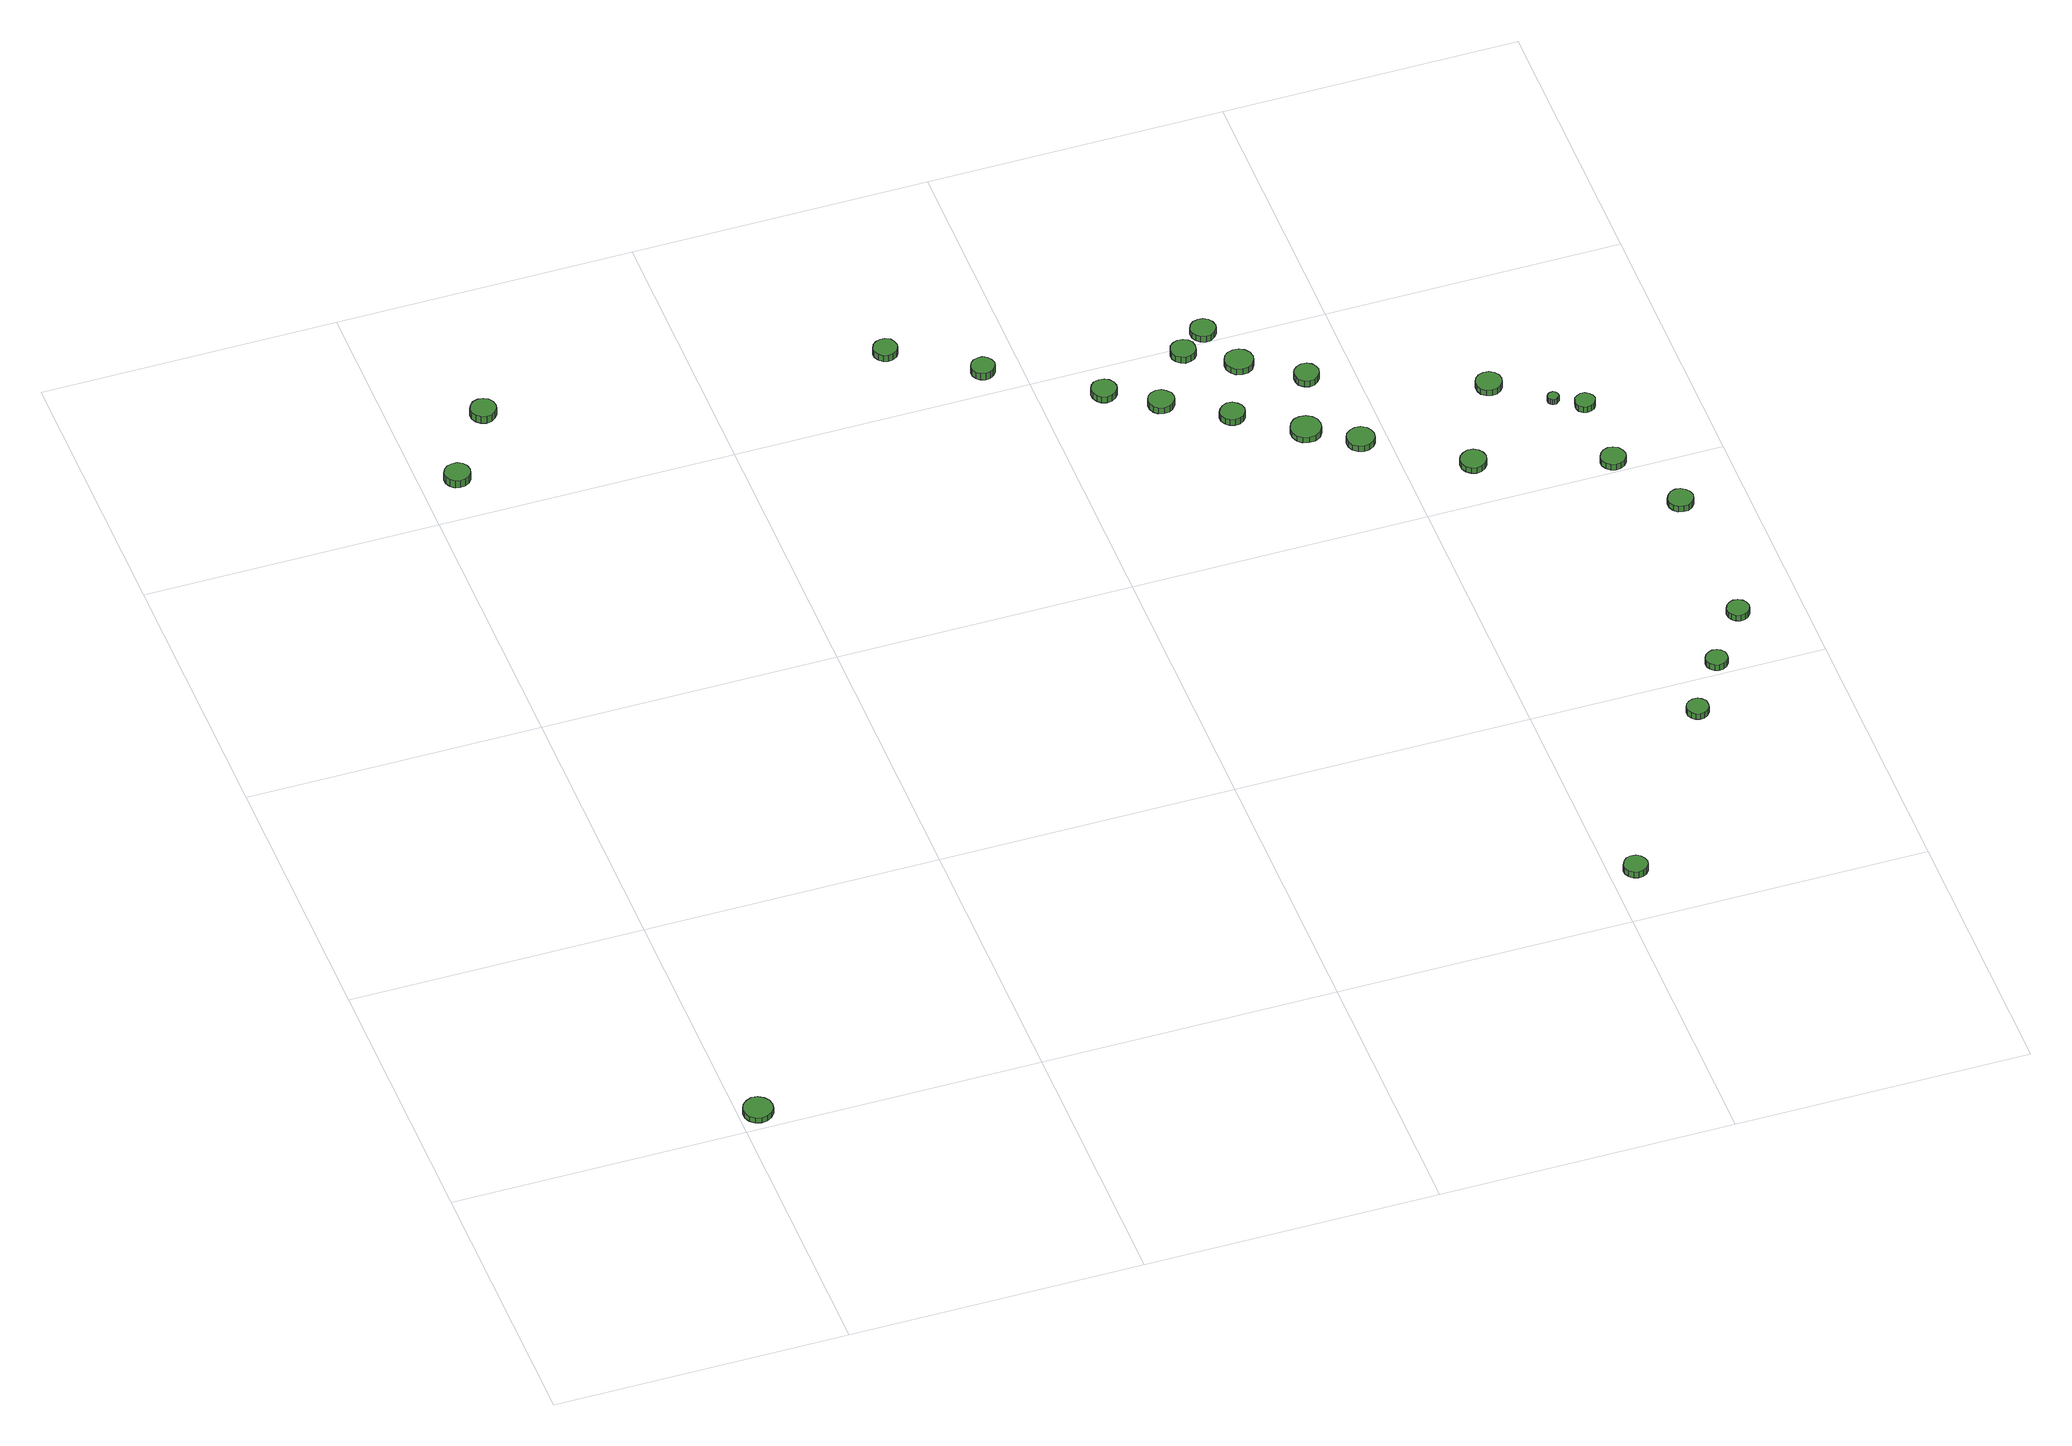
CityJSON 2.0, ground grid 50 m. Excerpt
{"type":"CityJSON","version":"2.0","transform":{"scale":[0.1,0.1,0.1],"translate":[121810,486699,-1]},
"CityObjects":{
"tree1":{"type":"SolitaryVegetationObject","attributes":{"function":"something"},"geometry":[{"type":"MultiSurface","lod":"1","boundaries":[[[0,1,2,3,4,5,6,7,8,9,10,11,12,13,14]],[[15,16,17,18,19,20,21,22,23,24,25,26,27,28,29]],[[0,29,28,1]],[[1,28,27,2]],[[2,27,26,3]],[[3,26,25,4]],[[4,25,24,5]],[[5,24,23,6]],[[6,23,22,7]],[[7,22,21,8]],[[8,21,20,9]],[[9,20,19,10]],[[10,19,18,11]],[[11,18,17,12]],[[12,17,16,13]],[[13,16,15,14]],[[14,15,29,0]]]}]},
"tree2":{"type":"SolitaryVegetationObject","attributes":{"function":"something"},"geometry":[{"type":"MultiSurface","lod":"1","boundaries":[[[30,31,32,33,34,35,36,37,38,39,40,41,42,43,44]],[[45,46,47,48,49,50,51,52,53,54,55,56,57,58,59]],[[30,59,58,31]],[[31,58,57,32]],[[32,57,56,33]],[[33,56,55,34]],[[34,55,54,35]],[[35,54,53,36]],[[36,53,52,37]],[[37,52,51,38]],[[38,51,50,39]],[[39,50,49,40]],[[40,49,48,41]],[[41,48,47,42]],[[42,47,46,43]],[[43,46,45,44]],[[44,45,59,30]]]}]},
"tree3":{"type":"SolitaryVegetationObject","attributes":{"function":"something"},"geometry":[{"type":"MultiSurface","lod":"1","boundaries":[[[60,61,62,63,64,65,66,67,68,69,70,71,72,73,74]],[[75,76,77,78,79,80,81,82,83,84,85,86,87,88,89]],[[60,89,88,61]],[[61,88,87,62]],[[62,87,86,63]],[[63,86,85,64]],[[64,85,84,65]],[[65,84,83,66]],[[66,83,82,67]],[[67,82,81,68]],[[68,81,80,69]],[[69,80,79,70]],[[70,79,78,71]],[[71,78,77,72]],[[72,77,76,73]],[[73,76,75,74]],[[74,75,89,60]]]}]},
"tree4":{"type":"SolitaryVegetationObject","attributes":{"function":"something"},"geometry":[{"type":"MultiSurface","lod":"1","boundaries":[[[90,91,92,93,94,95,96,97,98,99,100,101,102,103,104]],[[105,106,107,108,109,110,111,112,113,114,115,116,117,118,119]],[[90,119,118,91]],[[91,118,117,92]],[[92,117,116,93]],[[93,116,115,94]],[[94,115,114,95]],[[95,114,113,96]],[[96,113,112,97]],[[97,112,111,98]],[[98,111,110,99]],[[99,110,109,100]],[[100,109,108,101]],[[101,108,107,102]],[[102,107,106,103]],[[103,106,105,104]],[[104,105,119,90]]]}]},
"tree5":{"type":"SolitaryVegetationObject","attributes":{"function":"something"},"geometry":[{"type":"MultiSurface","lod":"1","boundaries":[[[120,121,122,123,124,125,126,127,128,129,130,131,132,133,134]],[[135,136,137,138,139,140,141,142,143,144,145,146,147,148,149]],[[120,149,148,121]],[[121,148,147,122]],[[122,147,146,123]],[[123,146,145,124]],[[124,145,144,125]],[[125,144,143,126]],[[126,143,142,127]],[[127,142,141,128]],[[128,141,140,129]],[[129,140,139,130]],[[130,139,138,131]],[[131,138,137,132]],[[132,137,136,133]],[[133,136,135,134]],[[134,135,149,120]]]}]},
"tree6":{"type":"SolitaryVegetationObject","attributes":{"function":"something"},"geometry":[{"type":"MultiSurface","lod":"1","boundaries":[[[150,151,152,153,154,155,156,157,158,159,160,161,162,163,164]],[[165,166,167,168,169,170,171,172,173,174,175,176,177,178,179]],[[150,179,178,151]],[[151,178,177,152]],[[152,177,176,153]],[[153,176,175,154]],[[154,175,174,155]],[[155,174,173,156]],[[156,173,172,157]],[[157,172,171,158]],[[158,171,170,159]],[[159,170,169,160]],[[160,169,168,161]],[[161,168,167,162]],[[162,167,166,163]],[[163,166,165,164]],[[164,165,179,150]]]}]},
"tree7":{"type":"SolitaryVegetationObject","attributes":{"function":"something"},"geometry":[{"type":"MultiSurface","lod":"1","boundaries":[[[180,181,182,183,184,185,186,187,188,189,190,191,192,193,194]],[[195,196,197,198,199,200,201,202,203,204,205,206,207,208,209]],[[180,209,208,181]],[[181,208,207,182]],[[182,207,206,183]],[[183,206,205,184]],[[184,205,204,185]],[[185,204,203,186]],[[186,203,202,187]],[[187,202,201,188]],[[188,201,200,189]],[[189,200,199,190]],[[190,199,198,191]],[[191,198,197,192]],[[192,197,196,193]],[[193,196,195,194]],[[194,195,209,180]]]}]},
"tree8":{"type":"SolitaryVegetationObject","attributes":{"function":"something"},"geometry":[{"type":"MultiSurface","lod":"1","boundaries":[[[210,211,212,213,214,215,216,217,218,219,220,221,222,223,224]],[[225,226,227,228,229,230,231,232,233,234,235,236,237,238,239]],[[210,239,238,211]],[[211,238,237,212]],[[212,237,236,213]],[[213,236,235,214]],[[214,235,234,215]],[[215,234,233,216]],[[216,233,232,217]],[[217,232,231,218]],[[218,231,230,219]],[[219,230,229,220]],[[220,229,228,221]],[[221,228,227,222]],[[222,227,226,223]],[[223,226,225,224]],[[224,225,239,210]]]}]},
"tree9":{"type":"SolitaryVegetationObject","attributes":{"function":"something"},"geometry":[{"type":"MultiSurface","lod":"1","boundaries":[[[240,241,242,243,244,245,246,247,248,249,250,251,252,253,254]],[[255,256,257,258,259,260,261,262,263,264,265,266,267,268,269]],[[240,269,268,241]],[[241,268,267,242]],[[242,267,266,243]],[[243,266,265,244]],[[244,265,264,245]],[[245,264,263,246]],[[246,263,262,247]],[[247,262,261,248]],[[248,261,260,249]],[[249,260,259,250]],[[250,259,258,251]],[[251,258,257,252]],[[252,257,256,253]],[[253,256,255,254]],[[254,255,269,240]]]}]},
"tree10":{"type":"SolitaryVegetationObject","attributes":{"function":"something"},"geometry":[{"type":"MultiSurface","lod":"1","boundaries":[[[270,271,272,273,274,275,276,277,278,279,280,281,282,283,284]],[[285,286,287,288,289,290,291,292,293,294,295,296,297,298,299]],[[270,299,298,271]],[[271,298,297,272]],[[272,297,296,273]],[[273,296,295,274]],[[274,295,294,275]],[[275,294,293,276]],[[276,293,292,277]],[[277,292,291,278]],[[278,291,290,279]],[[279,290,289,280]],[[280,289,288,281]],[[281,288,287,282]],[[282,287,286,283]],[[283,286,285,284]],[[284,285,299,270]]]}]},
"tree11":{"type":"SolitaryVegetationObject","attributes":{"function":"something"},"geometry":[{"type":"MultiSurface","lod":"1","boundaries":[[[300,301,302,303,304,305,306,307,308,309,310,311,312,313,314]],[[315,316,317,318,319,320,321,322,323,324,325,326,327,328,329]],[[300,329,328,301]],[[301,328,327,302]],[[302,327,326,303]],[[303,326,325,304]],[[304,325,324,305]],[[305,324,323,306]],[[306,323,322,307]],[[307,322,321,308]],[[308,321,320,309]],[[309,320,319,310]],[[310,319,318,311]],[[311,318,317,312]],[[312,317,316,313]],[[313,316,315,314]],[[314,315,329,300]]]}]},
"tree12":{"type":"SolitaryVegetationObject","attributes":{"function":"something"},"geometry":[{"type":"MultiSurface","lod":"1","boundaries":[[[330,331,332,333,334,335,336,337,338,339,340,341,342,343,344]],[[345,346,347,348,349,350,351,352,353,354,355,356,357,358,359]],[[330,359,358,331]],[[331,358,357,332]],[[332,357,356,333]],[[333,356,355,334]],[[334,355,354,335]],[[335,354,353,336]],[[336,353,352,337]],[[337,352,351,338]],[[338,351,350,339]],[[339,350,349,340]],[[340,349,348,341]],[[341,348,347,342]],[[342,347,346,343]],[[343,346,345,344]],[[344,345,359,330]]]}]},
"tree13":{"type":"SolitaryVegetationObject","attributes":{"function":"something"},"geometry":[{"type":"MultiSurface","lod":"1","boundaries":[[[360,361,362,363,364,365,366,367,368,369,370,371,372,373,374]],[[375,376,377,378,379,380,381,382,383,384,385,386,387,388,389]],[[360,389,388,361]],[[361,388,387,362]],[[362,387,386,363]],[[363,386,385,364]],[[364,385,384,365]],[[365,384,383,366]],[[366,383,382,367]],[[367,382,381,368]],[[368,381,380,369]],[[369,380,379,370]],[[370,379,378,371]],[[371,378,377,372]],[[372,377,376,373]],[[373,376,375,374]],[[374,375,389,360]]]}]},
"tree14":{"type":"SolitaryVegetationObject","attributes":{"function":"something"},"geometry":[{"type":"MultiSurface","lod":"1","boundaries":[[[390,391,392,393,394,395,396,397,398,399,400,401,402,403,404]],[[405,406,407,408,409,410,411,412,413,414,415,416,417,418,419]],[[390,419,418,391]],[[391,418,417,392]],[[392,417,416,393]],[[393,416,415,394]],[[394,415,414,395]],[[395,414,413,396]],[[396,413,412,397]],[[397,412,411,398]],[[398,411,410,399]],[[399,410,409,400]],[[400,409,408,401]],[[401,408,407,402]],[[402,407,406,403]],[[403,406,405,404]],[[404,405,419,390]]]}]},
"tree15":{"type":"SolitaryVegetationObject","attributes":{"function":"something"},"geometry":[{"type":"MultiSurface","lod":"1","boundaries":[[[420,421,422,423,424,425,426,427,428,429,430,431,432,433,434]],[[435,436,437,438,439,440,441,442,443,444,445,446,447,448,449]],[[420,449,448,421]],[[421,448,447,422]],[[422,447,446,423]],[[423,446,445,424]],[[424,445,444,425]],[[425,444,443,426]],[[426,443,442,427]],[[427,442,441,428]],[[428,441,440,429]],[[429,440,439,430]],[[430,439,438,431]],[[431,438,437,432]],[[432,437,436,433]],[[433,436,435,434]],[[434,435,449,420]]]}]},
"tree16":{"type":"SolitaryVegetationObject","attributes":{"function":"something"},"geometry":[{"type":"MultiSurface","lod":"1","boundaries":[[[450,451,452,453,454,455,456,457,458,459,460,461,462,463,464]],[[465,466,467,468,469,470,471,472,473,474,475,476,477,478,479]],[[450,479,478,451]],[[451,478,477,452]],[[452,477,476,453]],[[453,476,475,454]],[[454,475,474,455]],[[455,474,473,456]],[[456,473,472,457]],[[457,472,471,458]],[[458,471,470,459]],[[459,470,469,460]],[[460,469,468,461]],[[461,468,467,462]],[[462,467,466,463]],[[463,466,465,464]],[[464,465,479,450]]]}]},
"tree17":{"type":"SolitaryVegetationObject","attributes":{"function":"something"},"geometry":[{"type":"MultiSurface","lod":"1","boundaries":[[[480,481,482,483,484,485,486,487,488,489,490,491,492,493,494]],[[495,496,497,498,499,500,501,502,503,504,505,506,507,508,509]],[[480,509,508,481]],[[481,508,507,482]],[[482,507,506,483]],[[483,506,505,484]],[[484,505,504,485]],[[485,504,503,486]],[[486,503,502,487]],[[487,502,501,488]],[[488,501,500,489]],[[489,500,499,490]],[[490,499,498,491]],[[491,498,497,492]],[[492,497,496,493]],[[493,496,495,494]],[[494,495,509,480]]]}]},
"tree18":{"type":"SolitaryVegetationObject","attributes":{"function":"something"},"geometry":[{"type":"MultiSurface","lod":"1","boundaries":[[[510,511,512,513,514,515,516,517,518,519,520,521,522,523,524]],[[525,526,527,528,529,530,531,532,533,534,535,536,537,538,539]],[[510,539,538,511]],[[511,538,537,512]],[[512,537,536,513]],[[513,536,535,514]],[[514,535,534,515]],[[515,534,533,516]],[[516,533,532,517]],[[517,532,531,518]],[[518,531,530,519]],[[519,530,529,520]],[[520,529,528,521]],[[521,528,527,522]],[[522,527,526,523]],[[523,526,525,524]],[[524,525,539,510]]]}]},
"tree19":{"type":"SolitaryVegetationObject","attributes":{"function":"something"},"geometry":[{"type":"MultiSurface","lod":"1","boundaries":[[[540,541,542,543,544,545,546,547,548,549,550,551,552,553,554]],[[555,556,557,558,559,560,561,562,563,564,565,566,567,568,569]],[[540,569,568,541]],[[541,568,567,542]],[[542,567,566,543]],[[543,566,565,544]],[[544,565,564,545]],[[545,564,563,546]],[[546,563,562,547]],[[547,562,561,548]],[[548,561,560,549]],[[549,560,559,550]],[[550,559,558,551]],[[551,558,557,552]],[[552,557,556,553]],[[553,556,555,554]],[[554,555,569,540]]]}]},
"tree20":{"type":"SolitaryVegetationObject","attributes":{"function":"something"},"geometry":[{"type":"MultiSurface","lod":"1","boundaries":[[[570,571,572,573,574,575,576,577,578,579,580,581,582,583,584]],[[585,586,587,588,589,590,591,592,593,594,595,596,597,598,599]],[[570,599,598,571]],[[571,598,597,572]],[[572,597,596,573]],[[573,596,595,574]],[[574,595,594,575]],[[575,594,593,576]],[[576,593,592,577]],[[577,592,591,578]],[[578,591,590,579]],[[579,590,589,580]],[[580,589,588,581]],[[581,588,587,582]],[[582,587,586,583]],[[583,586,585,584]],[[584,585,599,570]]]}]},
"tree21":{"type":"SolitaryVegetationObject","attributes":{"function":"something"},"geometry":[{"type":"MultiSurface","lod":"1","boundaries":[[[600,601,602,603,604,605,606,607,608,609,610,611,612,613,614]],[[615,616,617,618,619,620,621,622,623,624,625,626,627,628,629]],[[600,629,628,601]],[[601,628,627,602]],[[602,627,626,603]],[[603,626,625,604]],[[604,625,624,605]],[[605,624,623,606]],[[606,623,622,607]],[[607,622,621,608]],[[608,621,620,609]],[[609,620,619,610]],[[610,619,618,611]],[[611,618,617,612]],[[612,617,616,613]],[[613,616,615,614]],[[614,615,629,600]]]}]},
"tree22":{"type":"SolitaryVegetationObject","attributes":{"function":"something"},"geometry":[{"type":"MultiSurface","lod":"1","boundaries":[[[630,631,632,633,634,635,636,637,638,639,640,641,642,643,644]],[[645,646,647,648,649,650,651,652,653,654,655,656,657,658,659]],[[630,659,658,631]],[[631,658,657,632]],[[632,657,656,633]],[[633,656,655,634]],[[634,655,654,635]],[[635,654,653,636]],[[636,653,652,637]],[[637,652,651,638]],[[638,651,650,639]],[[639,650,649,640]],[[640,649,648,641]],[[641,648,647,642]],[[642,647,646,643]],[[643,646,645,644]],[[644,645,659,630]]]}]},
"tree23":{"type":"SolitaryVegetationObject","attributes":{"function":"something"},"geometry":[{"type":"MultiSurface","lod":"1","boundaries":[[[660,661,662,663,664,665,666,667,668,669,670,671,672,673,674]],[[675,676,677,678,679,680,681,682,683,684,685,686,687,688,689]],[[660,689,688,661]],[[661,688,687,662]],[[662,687,686,663]],[[663,686,685,664]],[[664,685,684,665]],[[665,684,683,666]],[[666,683,682,667]],[[667,682,681,668]],[[668,681,680,669]],[[669,680,679,670]],[[670,679,678,671]],[[671,678,677,672]],[[672,677,676,673]],[[673,676,675,674]],[[674,675,689,660]]]}]},
"tree24":{"type":"SolitaryVegetationObject","attributes":{"function":"something"},"geometry":[{"type":"MultiSurface","lod":"1","boundaries":[[[690,691,692,693,694,695,696,697,698,699,700,701,702,703,704]],[[705,706,707,708,709,710,711,712,713,714,715,716,717,718,719]],[[690,719,718,691]],[[691,718,717,692]],[[692,717,716,693]],[[693,716,715,694]],[[694,715,714,695]],[[695,714,713,696]],[[696,713,712,697]],[[697,712,711,698]],[[698,711,710,699]],[[699,710,709,700]],[[700,709,708,701]],[[701,708,707,702]],[[702,707,706,703]],[[703,706,705,704]],[[704,705,719,690]]]}]}
},
"vertices":[
[56,35,19],[54,45,19],[48,53,19],[39,59,19],[29,60,19],[19,56,19],[11,49,19],[7,40,19],[7,29,19],[11,20,19],[19,13,19],[29,10,19],[39,11,19],[48,16,19],[54,24,19],[54,24,8],[48,16,8],[39,11,8],[29,10,8],[19,13,8],[11,20,8],[7,29,8],[7,40,8],[11,49,8],[19,56,8],[29,60,8],[39,59,8],[48,53,8],[54,45,8],[56,35,8],
[84,1591,21],[82,1600,21],[77,1607,21],[69,1612,21],[60,1612,21],[52,1610,21],[45,1604,21],[41,1596,21],[41,1587,21],[45,1578,21],[52,1572,21],[60,1570,21],[69,1571,21],[77,1575,21],[82,1582,21],[82,1582,6],[77,1575,6],[69,1571,6],[60,1570,6],[52,1572,6],[45,1578,6],[41,1587,6],[41,1596,6],[45,1604,6],[52,1610,6],[60,1612,6],[69,1612,6],[77,1607,6],[82,1600,6],[84,1591,6],
[172,1721,20],[171,1729,20],[165,1737,20],[158,1741,20],[149,1742,20],[140,1739,20],[134,1733,20],[130,1725,20],[130,1716,20],[134,1708,20],[140,1702,20],[149,1699,20],[158,1700,20],[165,1705,20],[171,1712,20],[171,1712,5],[165,1705,5],[158,1700,5],[149,1699,5],[140,1702,5],[134,1708,5],[130,1716,5],[130,1725,5],[134,1733,5],[140,1739,5],[149,1742,5],[158,1741,5],[165,1737,5],[171,1729,5],[172,1721,5],
[825,1644,19],[823,1652,19],[819,1659,19],[811,1663,19],[803,1664,19],[795,1661,19],[789,1656,19],[785,1648,19],[785,1640,19],[789,1632,19],[795,1626,19],[803,1624,19],[811,1625,19],[819,1629,19],[823,1636,19],[823,1636,6],[819,1629,6],[811,1625,6],[803,1624,6],[795,1626,6],[789,1632,6],[785,1640,6],[785,1648,6],[789,1656,6],[795,1661,6],[803,1664,6],[811,1663,6],[819,1659,6],[823,1652,6],[825,1644,6],
[958,1552,20],[956,1560,20],[951,1567,20],[944,1571,20],[936,1571,20],[928,1569,20],[922,1563,20],[919,1556,20],[919,1548,20],[922,1540,20],[928,1535,20],[936,1532,20],[944,1533,20],[951,1537,20],[956,1544,20],[956,1544,6],[951,1537,6],[944,1533,6],[936,1532,6],[928,1535,6],[922,1540,6],[919,1548,6],[919,1556,6],[922,1563,6],[928,1569,6],[936,1571,6],[944,1571,6],[951,1567,6],[956,1560,6],[958,1552,6],
[1125,1438,20],[1123,1447,20],[1118,1454,20],[1111,1458,20],[1102,1459,20],[1093,1457,20],[1087,1451,20],[1083,1443,20],[1083,1434,20],[1087,1426,20],[1093,1420,20],[1102,1417,20],[1111,1418,20],[1118,1423,20],[1123,1430,20],[1123,1430,7],[1118,1423,7],[1111,1418,7],[1102,1417,7],[1093,1420,7],[1087,1426,7],[1083,1434,7],[1083,1443,7],[1087,1451,7],[1093,1457,7],[1102,1459,7],[1111,1458,7],[1118,1454,7],[1123,1447,7],[1125,1438,7],
[1564,111,20],[1562,119,20],[1557,126,20],[1550,130,20],[1542,131,20],[1534,129,20],[1528,123,20],[1524,115,20],[1524,107,20],[1528,99,20],[1534,94,20],[1542,91,20],[1550,92,20],[1557,96,20],[1562,103,20],[1562,103,7],[1557,96,7],[1550,92,7],[1542,91,7],[1534,94,7],[1528,99,7],[1524,107,7],[1524,115,7],[1528,123,7],[1534,129,7],[1542,131,7],[1550,130,7],[1557,126,7],[1562,119,7],[1564,111,7],
[1204,1384,20],[1202,1393,20],[1196,1400,20],[1189,1405,20],[1180,1406,20],[1171,1403,20],[1164,1397,20],[1161,1389,20],[1161,1380,20],[1164,1372,20],[1171,1366,20],[1180,1363,20],[1189,1364,20],[1196,1368,20],[1202,1376,20],[1202,1376,7],[1196,1368,7],[1189,1364,7],[1180,1363,7],[1171,1366,7],[1164,1372,7],[1161,1380,7],[1161,1389,7],[1164,1397,7],[1171,1403,7],[1180,1406,7],[1189,1405,7],[1196,1400,7],[1202,1393,7],[1204,1384,7],
[1301,1320,20],[1299,1329,20],[1294,1335,20],[1287,1340,20],[1278,1341,20],[1270,1338,20],[1264,1332,20],[1260,1325,20],[1260,1316,20],[1264,1308,20],[1270,1303,20],[1278,1300,20],[1287,1301,20],[1294,1305,20],[1299,1312,20],[1299,1312,7],[1294,1305,7],[1287,1301,7],[1278,1300,7],[1270,1303,7],[1264,1308,7],[1260,1316,7],[1260,1325,7],[1264,1332,7],[1270,1338,7],[1278,1341,7],[1287,1340,7],[1294,1335,7],[1299,1329,7],[1301,1320,7],
[1274,1484,20],[1273,1493,20],[1268,1500,20],[1260,1504,20],[1251,1505,20],[1243,1502,20],[1236,1496,20],[1233,1488,20],[1233,1480,20],[1236,1472,20],[1243,1466,20],[1251,1463,20],[1260,1464,20],[1268,1468,20],[1273,1475,20],[1273,1475,7],[1268,1468,7],[1260,1464,7],[1251,1463,7],[1243,1466,7],[1236,1472,7],[1233,1480,7],[1233,1488,7],[1236,1496,7],[1243,1502,7],[1251,1505,7],[1260,1504,7],[1268,1500,7],[1273,1493,7],[1274,1484,7],
[1405,1248,19],[1403,1259,19],[1397,1267,19],[1388,1273,19],[1377,1274,19],[1367,1271,19],[1359,1263,19],[1355,1254,19],[1355,1243,19],[1359,1233,19],[1367,1226,19],[1377,1223,19],[1388,1224,19],[1397,1229,19],[1403,1238,19],[1403,1238,7],[1397,1229,7],[1388,1224,7],[1377,1223,7],[1367,1226,7],[1359,1233,7],[1355,1243,7],[1355,1254,7],[1359,1263,7],[1367,1271,7],[1377,1274,7],[1388,1273,7],[1397,1267,7],[1403,1259,7],[1405,1248,7],
[1321,1520,19],[1319,1529,19],[1314,1536,19],[1307,1541,19],[1298,1541,19],[1289,1539,19],[1283,1533,19],[1279,1525,19],[1279,1516,19],[1283,1508,19],[1289,1502,19],[1298,1499,19],[1307,1500,19],[1314,1505,19],[1319,1512,19],[1319,1512,7],[1314,1505,7],[1307,1500,7],[1298,1499,7],[1289,1502,7],[1283,1508,7],[1279,1516,7],[1279,1525,7],[1283,1533,7],[1289,1539,7],[1298,1541,7],[1307,1541,7],[1314,1536,7],[1319,1529,7],[1321,1520,7],
[1354,1432,19],[1352,1442,19],[1346,1450,19],[1338,1455,19],[1328,1456,19],[1318,1453,19],[1311,1447,19],[1307,1437,19],[1307,1427,19],[1311,1418,19],[1318,1411,19],[1328,1408,19],[1338,1409,19],[1346,1414,19],[1352,1423,19],[1352,1423,7],[1346,1414,7],[1338,1409,7],[1328,1408,7],[1318,1411,7],[1311,1418,7],[1307,1427,7],[1307,1437,7],[1311,1447,7],[1318,1453,7],[1328,1456,7],[1338,1455,7],[1346,1450,7],[1352,1442,7],[1354,1432,7],
[1478,1198,19],[1476,1207,19],[1471,1215,19],[1462,1220,19],[1453,1221,19],[1444,1218,19],[1436,1212,19],[1432,1203,19],[1432,1193,19],[1436,1184,19],[1444,1178,19],[1453,1175,19],[1462,1176,19],[1471,1181,19],[1476,1188,19],[1476,1188,7],[1471,1181,7],[1462,1176,7],[1453,1175,7],[1444,1178,7],[1436,1184,7],[1432,1193,7],[1432,1203,7],[1436,1212,7],[1444,1218,7],[1453,1221,7],[1462,1220,7],[1471,1215,7],[1476,1207,7],[1478,1198,7],
[1443,1367,20],[1441,1376,20],[1436,1383,20],[1429,1387,20],[1420,1388,20],[1412,1385,20],[1405,1379,20],[1402,1372,20],[1402,1363,20],[1405,1355,20],[1412,1349,20],[1420,1346,20],[1429,1347,20],[1436,1352,20],[1441,1359,20],[1441,1359,7],[1436,1352,7],[1429,1347,7],[1420,1346,7],[1412,1349,7],[1405,1355,7],[1402,1363,7],[1402,1372,7],[1405,1379,7],[1412,1385,7],[1420,1388,7],[1429,1387,7],[1436,1383,7],[1441,1376,7],[1443,1367,7],
[1776,427,19],[1775,435,19],[1770,441,19],[1764,445,19],[1756,445,19],[1749,443,19],[1743,438,19],[1740,431,19],[1740,423,19],[1743,416,19],[1749,411,19],[1756,408,19],[1764,409,19],[1770,413,19],[1775,419,19],[1775,419,7],[1770,413,7],[1764,409,7],[1756,408,7],[1749,411,7],[1743,416,7],[1740,423,7],[1740,431,7],[1743,438,7],[1749,443,7],[1756,445,7],[1764,445,7],[1770,441,7],[1775,435,7],[1776,427,7],
[1630,1090,19],[1628,1099,19],[1623,1106,19],[1615,1111,19],[1606,1112,19],[1598,1109,19],[1591,1103,19],[1587,1095,19],[1587,1085,19],[1591,1077,19],[1598,1071,19],[1606,1068,19],[1615,1069,19],[1623,1074,19],[1628,1081,19],[1628,1081,7],[1623,1074,7],[1615,1069,7],[1606,1068,7],[1598,1071,7],[1591,1077,7],[1587,1085,7],[1587,1095,7],[1591,1103,7],[1598,1109,7],[1606,1112,7],[1615,1111,7],[1623,1106,7],[1628,1099,7],[1630,1090,7],
[1842,524,19],[1841,532,19],[1836,538,19],[1830,542,19],[1822,543,19],[1815,540,19],[1809,535,19],[1806,528,19],[1806,521,19],[1809,514,19],[1815,509,19],[1822,506,19],[1830,507,19],[1836,511,19],[1841,517,19],[1841,517,7],[1836,511,7],[1830,507,7],[1822,506,7],[1815,509,7],[1809,514,7],[1806,521,7],[1806,528,7],[1809,535,7],[1815,540,7],[1822,543,7],[1830,542,7],[1836,538,7],[1841,532,7],[1842,524,7],
[1713,1253,19],[1711,1262,19],[1706,1269,19],[1698,1274,19],[1689,1275,19],[1680,1272,19],[1673,1266,19],[1670,1258,19],[1670,1248,19],[1673,1240,19],[1680,1234,19],[1689,1231,19],[1698,1232,19],[1706,1237,19],[1711,1244,19],[1711,1244,7],[1706,1237,7],[1698,1232,7],[1689,1231,7],[1680,1234,7],[1673,1240,7],[1670,1248,7],[1670,1258,7],[1673,1266,7],[1680,1272,7],[1689,1275,7],[1698,1274,7],[1706,1269,7],[1711,1262,7],[1713,1253,7],
[1913,623,19],[1911,631,19],[1907,637,19],[1900,641,19],[1892,642,19],[1885,639,19],[1879,634,19],[1876,627,19],[1876,619,19],[1879,612,19],[1885,607,19],[1892,604,19],[1900,605,19],[1907,609,19],[1911,615,19],[1911,615,7],[1907,609,7],[1900,605,7],[1892,604,7],[1885,607,7],[1879,612,7],[1876,619,7],[1876,627,7],[1879,634,7],[1885,639,7],[1892,642,7],[1900,641,7],[1907,637,7],[1911,631,7],[1913,623,7],
[1843,1023,19],[1841,1031,19],[1836,1039,19],[1828,1043,19],[1820,1044,19],[1811,1041,19],[1805,1035,19],[1801,1027,19],[1801,1019,19],[1805,1011,19],[1811,1005,19],[1820,1002,19],[1828,1003,19],[1836,1007,19],[1841,1014,19],[1841,1014,7],[1836,1007,7],[1828,1003,7],[1820,1002,7],[1811,1005,7],[1805,1011,7],[1801,1019,7],[1801,1027,7],[1805,1035,7],[1811,1041,7],[1820,1044,7],[1828,1043,7],[1836,1039,7],[1841,1031,7],[1843,1023,7],
[1787,1188,18],[1786,1192,18],[1783,1195,18],[1780,1197,18],[1776,1197,18],[1773,1196,18],[1770,1193,18],[1768,1190,18],[1768,1186,18],[1770,1182,18],[1773,1180,18],[1776,1179,18],[1780,1179,18],[1783,1181,18],[1786,1184,18],[1786,1184,7],[1783,1181,7],[1780,1179,7],[1776,1179,7],[1773,1180,7],[1770,1182,7],[1768,1186,7],[1768,1190,7],[1770,1193,7],[1773,1196,7],[1776,1197,7],[1780,1197,7],[1783,1195,7],[1786,1192,7],[1787,1188,7],
[1913,896,19],[1911,904,19],[1906,911,19],[1898,916,19],[1890,917,19],[1881,914,19],[1875,908,19],[1871,900,19],[1871,891,19],[1875,883,19],[1881,877,19],[1890,875,19],[1898,875,19],[1906,880,19],[1911,887,19],[1911,887,7],[1906,880,7],[1898,875,7],[1890,875,7],[1881,877,7],[1875,883,7],[1871,891,7],[1871,900,7],[1875,908,7],[1881,914,7],[1890,917,7],[1898,916,7],[1906,911,7],[1911,904,7],[1913,896,7],
[1839,1161,19],[1837,1168,19],[1833,1173,19],[1827,1177,19],[1820,1178,19],[1814,1175,19],[1808,1171,19],[1806,1164,19],[1806,1157,19],[1808,1151,19],[1814,1146,19],[1820,1144,19],[1827,1145,19],[1833,1148,19],[1837,1154,19],[1837,1154,7],[1833,1148,7],[1827,1145,7],[1820,1144,7],[1814,1146,7],[1808,1151,7],[1806,1157,7],[1806,1164,7],[1808,1171,7],[1814,1175,7],[1820,1178,7],[1827,1177,7],[1833,1173,7],[1837,1168,7],[1839,1161,7]
]}
